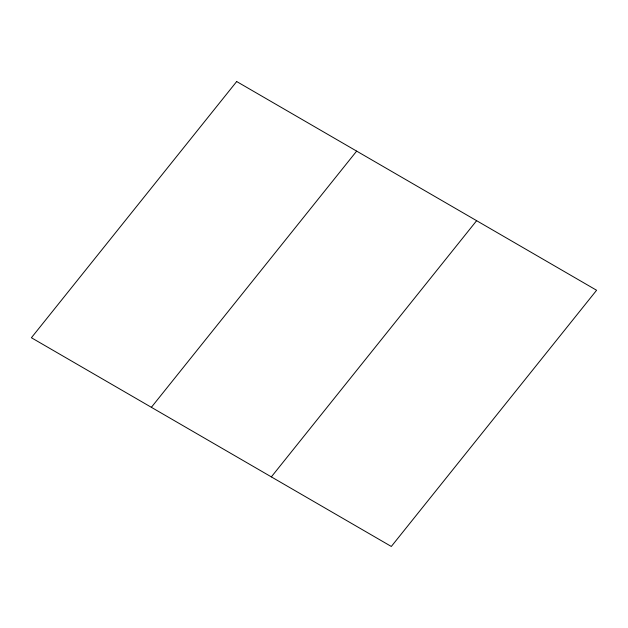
<?xml version="1.0" encoding="UTF-8"?>
<svg xmlns="http://www.w3.org/2000/svg" width="628" height="628" viewBox="0 0 628 628"><rect width="100%" height="100%" fill="white"/><g stroke="black" fill="none" stroke-linecap="round" stroke-linejoin="round"><path stroke-width="0.94" d="M151.372 407.313L356.657 151.113M271.343 476.888L476.628 220.687M236.685 81.538L31.4 337.738L391.315 546.462L596.6 290.262L236.685 81.538"/></g></svg>
